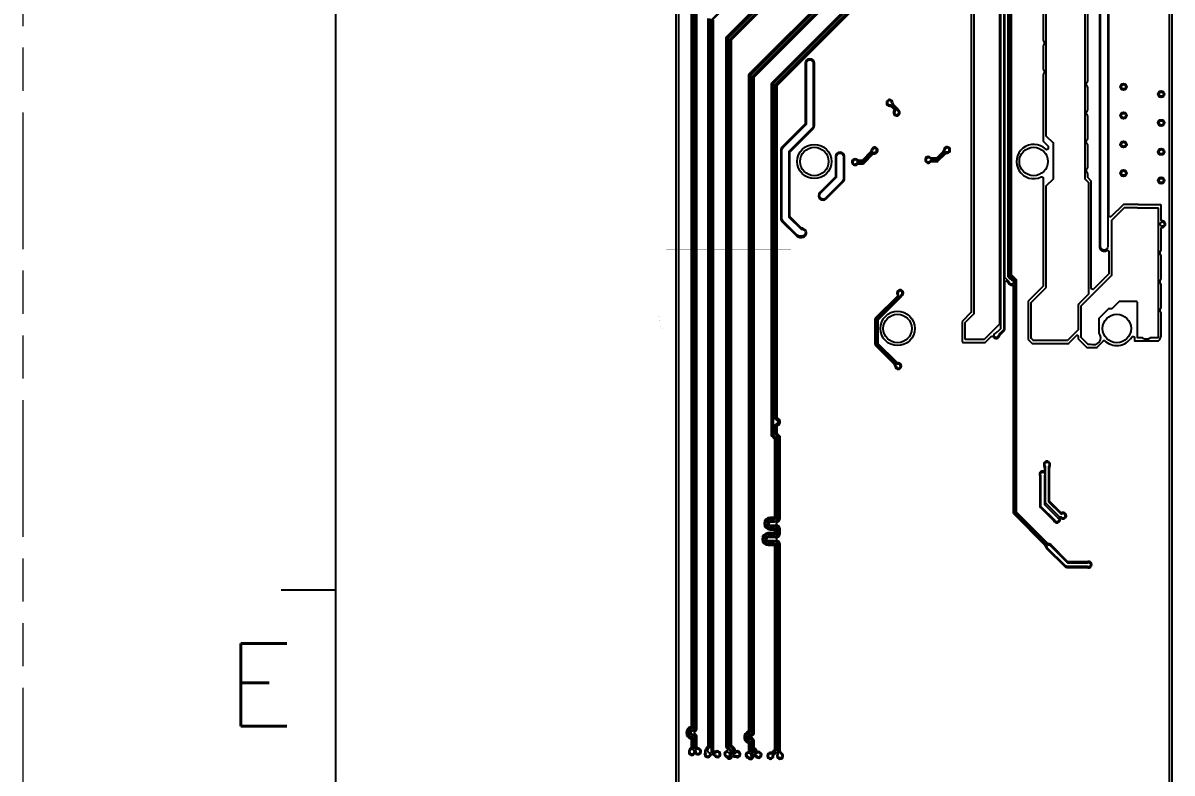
# Model space of a CAD drawing. Extents: x -945 to -170, y -475 to 73.
# Drawn here: x -944.5 to -864.7, y -392.9 to -340.8 of the extents above; entities that cross this region are included whole.
import ezdxf

# ---------------------------------------------------------------- set-up
doc = ezdxf.new("R2010")
doc.units = 0
doc.linetypes.add('PHANTOM', pattern=[29.5, 9.5, -1.5, 3, -1.5, 3, -1.5, 9.5])
doc.layers.get('0').update_dxf_attribs({"color": 9})
doc.layers.add('0PAPERF', color=2, linetype='PHANTOM', lineweight=0, plot=False)
for name, color, linetype in [('bak_bak_ttr1-bcq2932', 14, 'Continuous'), ('bak_outline', 7, 'Continuous'), ('biaozhu1', 4, 'Continuous'), ('quyukuang', 5, 'Continuous')]:
    doc.layers.add(name, color=color, linetype=linetype)
doc.styles.add('SIMPLEX', font='simplex.shx')

msp = doc.modelspace()

# ---------------------------------------------------------------- linework, layer by layer
for p, q in [((-922.796, 44.655), (-922.796, -459.526)), ((-922.796, -380.217), (-926.572, -380.217))]:
    msp.add_line(p, q)
at = {"layer": '0PAPERF'}
msp.add_line((-944.514, 72.992), (-944.514, -474.633), dxfattribs=at)
at = {"layer": 'bak_bak_ttr1-bcq2932', "linetype": 'Continuous'}
for points in [[(-898.93, -409.404), (-898.93, -339.145, -0.198918), (-898.695, -338.58), (-887.94, -327.824, 0.198866), (-887.589, -326.976), (-887.589, -312.463, -0.414221), (-887.289, -312.163), (-876.493, -312.163, -0.414221), (-876.193, -312.463), (-876.193, -326.976, 0.198942), (-875.842, -327.824), (-865.09, -338.576, -0.19887), (-864.855, -339.142), (-864.855, -409.442, -0.198841), (-865.09, -410.008), (-876.844, -421.762, 0.198849), (-877.049, -422.257), (-877.049, -430.338, -0.414221), (-877.349, -430.638), (-885.32, -430.638, -0.141893), (-885.34, -430.632, 0.15105), (-885.466, -430.632, -0.121952), (-885.49, -430.638), (-885.875, -430.638)], [(-885.178, -312.996, 2.87171), (-885.313, -313.242, -0.287537), (-885.252, -313.332), (-885.252, -314.077, -0.198889), (-885.267, -314.112), (-886.794, -315.639, 0.198874), (-886.808, -315.674), (-886.808, -319.688, -0.16742), (-886.9, -319.781, 0.527296), (-886.952, -320.15, -0.179092), (-886.882, -320.289), (-886.882, -327.473, -0.194509), (-886.896, -327.507), (-898.046, -338.657, 0.198909), (-898.078, -338.735), (-898.078, -389.682, -0.333654), (-898.1, -389.711, 0.777369), (-898.1, -390.541)], [(-885.251, -313.026, 0.022437), (-885.24, -313.049), (-885.122, -313.173, -0.195452), (-885.114, -313.193), (-885.114, -314.122, -0.198968), (-885.137, -314.178), (-886.663, -315.704, 0.198811), (-886.67, -315.72), (-886.67, -319.882, -0.162245), (-886.676, -319.899, -0.38487), (-886.703, -320.098, 0.108899), (-886.743, -320.223), (-886.743, -327.518, -0.198967), (-886.766, -327.574), (-897.939, -338.747), (-897.939, -389.781, -0.414252), (-897.995, -389.837, 1.04733), (-897.968, -390.415, -0.414276), (-897.939, -390.444), (-897.939, -391.188, -0.199584), (-897.947, -391.208), (-897.965, -391.226, 0.163019), (-897.935, -391.339)], [(-897.995, -389.96, 0.414051), (-897.816, -389.781), (-897.816, -338.809, -0.199584), (-897.807, -338.789), (-886.626, -327.608, 0.198893), (-886.62, -327.593), (-886.62, -320.159, -0.19875), (-886.597, -320.103), (-886.563, -320.069, 0.155548), (-886.481, -319.898, -0.115768), (-886.479, -319.829), (-886.541, -319.746, -0.16294), (-886.546, -319.729), (-886.546, -315.794, -0.198868), (-886.523, -315.739), (-884.997, -314.212, 0.198959), (-884.99, -314.197), (-884.99, -313.136, -0.17918), (-884.983, -313.118, 0.120168), (-884.999, -313.044)], [(-896.652, -391.48), (-896.652, -340.561, -0.199584), (-896.644, -340.541), (-884.895, -328.792, 0.198968), (-884.889, -328.777), (-884.889, -321.118, -0.199584), (-884.881, -321.098), (-884.805, -321.022, 0.15851), (-884.776, -320.859, -0.401284), (-884.719, -320.659, 0.141611), (-884.621, -320.448), (-884.621, -315.409, -0.199047), (-884.598, -315.354), (-883.817, -314.573, 0.199257), (-883.811, -314.557), (-883.811, -313.078, 0.058276), (-883.832, -313.015)], [(-895.402, -391.008), (-895.402, -341.93, -0.199584), (-895.394, -341.909), (-883.77, -330.286, 0.198893), (-883.764, -330.271), (-883.764, -320.784, -0.198774), (-883.741, -320.729), (-883.494, -320.482), (-883.494, -320.03, 0.19918), (-883.5, -320.015), (-883.66, -319.855, -0.19913), (-883.683, -319.8), (-883.683, -315.504, -0.198961), (-883.66, -315.449), (-882.853, -314.641, 0.198959), (-882.847, -314.625), (-882.847, -313.266, -0.191664), (-882.839, -313.246), (-882.777, -313.18, 0.15798), (-882.768, -313.017)], [(-894.319, -390.378, -0.207555), (-894.166, -390.166), (-894.048, -390.095, 0.263975), (-894.008, -390.025), (-894.008, -344.43, -0.199584), (-893.999, -344.409), (-882.145, -332.555, 0.19904), (-882.139, -332.54), (-882.139, -320.731, 0.154097), (-882.198, -320.545, -0.485108), (-882.209, -320.309, 0.112841), (-882.162, -320.159), (-882.162, -316.478, -0.198719), (-882.139, -316.423), (-881.995, -316.279, 0.198812), (-881.989, -316.263), (-881.989, -313.185, 0.157804), (-882.069, -313.028)], [(-884.866, -313.08), (-884.919, -313.133, 0.057654), (-884.933, -313.166), (-884.933, -314.197, -0.198837), (-884.956, -314.252), (-886.483, -315.779, 0.198966), (-886.489, -315.794), (-886.489, -319.634, 0.152074), (-886.35, -319.718, -1.130018), (-886.355, -320.016, 0.156735), (-886.522, -320.109), (-886.557, -320.144, 0.198968), (-886.563, -320.159), (-886.563, -327.593, -0.198843), (-886.586, -327.648), (-897.759, -338.821), (-897.759, -389.781, -0.414086), (-897.995, -390.017, 0.999942), (-897.995, -390.235), (-897.959, -390.235, -0.414006), (-897.759, -390.436), (-897.759, -391.189, 0.152182), (-897.619, -391.272)], [(-897.996, -389.78), (-897.996, -338.735, -0.199584), (-897.988, -338.715), (-886.807, -327.533, 0.199033), (-886.8, -327.518), (-886.8, -320.285, 0.155805), (-886.874, -320.114, -0.679727), (-886.835, -319.838, 0.15567), (-886.727, -319.704), (-886.727, -315.72, -0.198774), (-886.704, -315.664), (-885.177, -314.137, 0.199071), (-885.171, -314.122), (-885.171, -313.205, 0.154802), (-885.337, -313.169)], [(-883.668, -313.048, 0.157542), (-883.754, -313.199), (-883.754, -314.557, -0.199081), (-883.777, -314.613), (-884.558, -315.394, 0.199141), (-884.564, -315.409), (-884.564, -320.58, 0.066719), (-884.533, -320.687, -0.626574), (-884.632, -320.938, 0.016719), (-884.648, -320.946), (-884.832, -321.13), (-884.832, -328.777, -0.19875), (-884.855, -328.832), (-896.595, -340.573), (-896.595, -391.464), (-896.538, -391.495, 0.151073), (-896.342, -391.494)], [(-882.144, -313.071, -0.179547), (-882.071, -313.192), (-882.071, -316.218, -0.198804), (-882.085, -316.253), (-882.229, -316.397, 0.198757), (-882.244, -316.432), (-882.244, -320.155, -0.135276), (-882.294, -320.291, 0.348643), (-882.281, -320.571, -0.181196), (-882.22, -320.731), (-882.22, -332.494, -0.194498), (-882.234, -332.529), (-894.057, -344.352, 0.198962), (-894.09, -344.43), (-894.09, -390.025), (-894.09, -390.025), (-894.209, -390.096, 0.209449), (-894.399, -390.364, 0.397569), (-894.11, -390.834)], [(-881.146, -313.823, -0.172156), (-881.083, -313.836), (-881.083, -319.968, -0.147531), (-881.21, -320.17, 0.451864), (-881.208, -320.509, -0.160824), (-881.108, -320.677), (-881.108, -333.554, -0.194498), (-881.122, -333.589), (-892.476, -344.943, 0.1989), (-892.508, -345.021), (-892.508, -369.464, 0.198876), (-892.494, -369.499), (-892.298, -369.695, -0.198868), (-892.283, -369.73), (-892.283, -375.138, -0.41429), (-892.31, -375.164), (-892.577, -375.164, 1), (-892.577, -376.02), (-892.31, -376.02, -0.41429), (-892.283, -376.047), (-892.283, -376.208, -0.41429), (-892.31, -376.235), (-892.721, -376.235, 1), (-892.721, -377.091)], [(-892.721, -376.317), (-892.31, -376.317, 0.414232), (-892.202, -376.208), (-892.202, -376.047, 0.414232), (-892.31, -375.938), (-892.577, -375.938, -1), (-892.577, -375.246), (-892.31, -375.246, 0.414232), (-892.202, -375.138), (-892.202, -369.684, 0.199068), (-892.208, -369.669), (-892.403, -369.474, -0.198856), (-892.426, -369.418), (-892.426, -345.021, -0.199584), (-892.418, -345.001), (-881.032, -333.615, 0.198953), (-881.026, -333.6), (-881.026, -320.669, 0.143943), (-881.128, -320.472, -0.608881), (-881.128, -320.205, 0.133567), (-881.001, -319.979), (-881.001, -313.798, 0.20116), (-881.127, -313.74)], [(-876.539, -318.004, 0.01127), (-876.537, -318.021), (-876.511, -318.047, -0.200082), (-876.481, -318.118), (-876.481, -327.928), (-876.37, -328.038, 0.160301), (-876.258, -328.081, -0.458221), (-875.972, -328.329), (-875.972, -330.996), (-869.196, -337.772, -0.19971), (-869.123, -337.949), (-869.123, -356.336, -1), (-869.623, -356.336), (-869.623, -338.052), (-876.398, -331.276, -0.19971), (-876.472, -331.099), (-876.472, -328.329, -0.054752), (-876.466, -328.274, 0.110296), (-876.488, -328.203), (-876.651, -328.04, -0.200082), (-876.681, -327.969), (-876.681, -318.238, 0.094184), (-876.779, -318.131)], [(-884.04, -330.185), (-895.632, -341.777, 0.198965), (-895.664, -341.855), (-895.664, -391.041, 0.092009), (-895.657, -391.081), (-895.609, -391.206, 0.105083), (-895.584, -391.244, -0.419063), (-895.565, -391.389, 0.786871), (-895.633, -391.823)], [(-883.91, -330.251), (-895.525, -341.867), (-895.525, -391.036), (-895.481, -391.151), (-895.296, -391.336, -0.199584), (-895.287, -391.356), (-895.287, -391.756, -0.199584), (-895.296, -391.776), (-895.363, -391.844, -0.20187), (-895.384, -391.852), (-895.478, -391.852, -0.199584), (-895.498, -391.844), (-895.566, -391.775, -0.137141), (-895.574, -391.762, -2.580078), (-895.402, -391.655)], [(-895.633, -391.823, 0.030107), (-895.624, -391.833), (-895.556, -391.902, 0.198965), (-895.478, -391.934), (-895.383, -391.934, 0.198955), (-895.305, -391.902), (-895.238, -391.834, 0.136595), (-895.209, -391.783), (-895.207, -391.778), (-895.163, -391.733), (-895.126, -391.769, 0.198909), (-895.048, -391.802), (-894.999, -391.802, 1.697052), (-894.964, -391.408, -0.278123), (-895.025, -391.322), (-895.025, -391.282, 0.198943), (-895.058, -391.204), (-895.257, -391.005), (-895.263, -390.987), (-895.263, -341.975), (-883.64, -330.352, 0.198884)], [(-895.362, -391.762), (-895.344, -391.744), (-895.344, -391.368), (-895.526, -391.187, -0.106721), (-895.532, -391.177), (-895.58, -391.052, -0.093569), (-895.582, -391.041), (-895.582, -341.855, -0.199584), (-895.574, -341.835), (-883.95, -330.211, 0.198966)], [(-883.73, -330.326), (-895.345, -341.941), (-895.345, -391.003), (-895.327, -391.05), (-895.115, -391.262, -0.199584), (-895.107, -391.282), (-895.107, -391.562)], [(-882.105, -332.595), (-893.951, -344.441), (-893.951, -390.025, -0.263957), (-894.019, -390.144), (-894.137, -390.215, 0.262817), (-894.269, -390.446, 0.376631), (-894.04, -390.706), (-894.005, -390.711, -0.375404), (-893.951, -390.773), (-893.951, -391.253), (-893.819, -391.384, -0.199584), (-893.811, -391.405), (-893.811, -391.798, -0.199584), (-893.819, -391.819), (-893.868, -391.867, -0.199584), (-893.888, -391.875), (-894.005, -391.875, -0.198801), (-894.025, -391.867), (-894.067, -391.825, -0.118086), (-894.074, -391.813, -2.720249), (-893.921, -391.694)], [(-894.142, -390.414, -0.20284), (-894.074, -390.321), (-893.838, -390.18, 0.261877), (-893.827, -390.162), (-893.827, -344.504, -0.199584), (-893.819, -344.484), (-881.965, -332.63, 0.199014)], [(-881.924, -332.67), (-893.77, -344.516), (-893.77, -390.162, -0.262992), (-893.808, -390.229), (-894.045, -390.37, 0.209965), (-894.087, -390.429, 0.436995), (-894.017, -390.528), (-893.982, -390.532, -0.37609), (-893.77, -390.773), (-893.77, -391.179), (-893.615, -391.334, -0.199584), (-893.606, -391.355), (-893.606, -391.459, 0.144249), (-893.437, -391.519)], [(-893.407, -391.438, -0.104852), (-893.504, -391.422, -0.178961), (-893.524, -391.355, 0.198894), (-893.557, -391.277), (-893.689, -391.145), (-893.689, -390.773, 0.322834), (-893.911, -390.465), (-893.92, -390.449, -0.409202), (-893.904, -390.381), (-893.767, -390.299, 0.264281), (-893.689, -390.162), (-893.689, -344.55), (-881.834, -332.696, 0.198874)], [(-880.992, -333.655), (-892.369, -345.033), (-892.369, -369.418, 0.198995), (-892.363, -369.433), (-892.168, -369.629, -0.198938), (-892.145, -369.684), (-892.145, -375.138, -0.414226), (-892.31, -375.303), (-892.577, -375.303, 1), (-892.577, -375.881), (-892.31, -375.881, -0.414226), (-892.145, -376.047), (-892.145, -376.208, -0.414226), (-892.31, -376.374), (-892.721, -376.374, 1), (-892.721, -376.952), (-892.31, -376.952, -0.414226), (-892.145, -377.118), (-892.145, -391.315, -0.199019), (-892.168, -391.371), (-892.344, -391.547, 0.160876), (-892.422, -391.703)], [(-880.812, -333.73), (-892.189, -345.107), (-892.189, -368.248, 0.413736), (-892.081, -368.357, -0.124901), (-892.067, -368.36, -0.599996), (-892.067, -368.685, -0.124922), (-892.081, -368.688, 0.413738), (-892.189, -368.797), (-892.189, -369.343, 0.198981), (-892.183, -369.359), (-891.987, -369.554, -0.198742), (-891.964, -369.61), (-891.964, -375.138, -0.414219), (-892.31, -375.484), (-892.577, -375.484, 1), (-892.577, -375.701), (-892.31, -375.701, -0.414219), (-891.964, -376.047), (-891.964, -376.208, -0.414219), (-892.31, -376.554), (-892.721, -376.554, 1), (-892.721, -376.772), (-892.31, -376.772, -0.414219), (-891.964, -377.118), (-891.964, -391.405, 0.141605), (-891.84, -391.593)], [(-892.721, -376.497), (-892.31, -376.497, 0.41422), (-892.021, -376.208), (-892.021, -376.047, 0.41422), (-892.31, -375.758), (-892.577, -375.758, -1), (-892.577, -375.427), (-892.31, -375.427, 0.41422), (-892.021, -375.138), (-892.021, -369.61, 0.198914), (-892.028, -369.594), (-892.223, -369.399, -0.1988), (-892.246, -369.343), (-892.246, -368.797, -0.400468), (-892.088, -368.631, 0.566077), (-892.088, -368.414, -0.400464), (-892.246, -368.248), (-892.246, -345.095, -0.199584), (-892.238, -345.075), (-880.852, -333.69, 0.19904)], [(-891.764, -391.548, -0.155351), (-891.883, -391.391), (-891.883, -377.118, 0.263972), (-892.091, -376.751, -0.567609), (-892.091, -376.575, 0.263976), (-891.883, -376.208), (-891.883, -376.047, 0.263975), (-892.091, -375.68, -0.567609), (-892.091, -375.505, 0.263976), (-891.883, -375.138), (-891.883, -369.564, 0.198805), (-891.897, -369.529), (-892.093, -369.333, -0.198811), (-892.107, -369.298), (-892.107, -368.797, -0.27804), (-892.093, -368.773), (-892.066, -368.769, 0.098362), (-892.026, -368.756, 0.591894), (-892.026, -368.29, 0.098219), (-892.066, -368.276), (-892.093, -368.272, -0.301369), (-892.107, -368.246), (-892.107, -345.141), (-880.729, -333.761, 0.039956)], [(-876.355, -335.342), (-876.355, -362.075, -0.200082), (-876.385, -362.146), (-876.574, -362.335, 0.074796), (-876.745, -362.567, -1.361319), (-876.948, -362.366, 0.074752), (-876.716, -362.195), (-876.555, -362.034), (-876.555, -335.383)], [(-876.073, -335.178), (-876.073, -349.767, -0.077614), (-876.077, -349.798), (-876.077, -358.389), (-875.919, -358.547, 0.094041), (-875.755, -358.659, -1.492089), (-875.951, -358.855, 0.09406), (-876.063, -358.691), (-876.25, -358.503, -0.20008), (-876.281, -358.431), (-876.281, -349.772, -0.077614), (-876.276, -349.741), (-876.276, -335.22)], [(-875.887, -335.11), (-875.887, -358.332), (-875.547, -358.671, -0.200247), (-875.536, -358.698), (-875.536, -374.82), (-873.379, -376.977, 0.160141), (-873.192, -377.072, -0.158112), (-873.123, -377.107), (-871.917, -378.313), (-870.542, -378.313, -1.809611), (-870.542, -378.567), (-871.97, -378.567, -0.199239), (-872.06, -378.529), (-873.302, -377.287, -0.15961), (-873.338, -377.216, 0.158957), (-873.432, -377.031), (-875.6, -374.863, -0.201251), (-875.611, -374.836), (-875.611, -358.714), (-875.951, -358.374, -0.200247), (-875.962, -358.348), (-875.962, -335.11, 0.199093)], [(-878.616, -335.645), (-878.616, -360.89, -0.199074), (-878.631, -360.926), (-879.214, -361.509, 0.199097), (-879.229, -361.544), (-879.229, -362.133), (-879.231, -362.135), (-879.231, -362.946, 0.414095), (-879.181, -362.996), (-877.649, -362.996, 0.198876), (-877.614, -362.981), (-877.213, -362.581, -0.321554), (-877.096, -362.561, 0.675456), (-876.679, -362.604, -0.0751), (-876.52, -362.389), (-876.331, -362.2, 0.198939), (-876.279, -362.075), (-876.279, -358.82, -0.610627), (-876.112, -358.749, -0.091156), (-876.02, -358.886, 0.391764), (-875.74, -359.012, -0.256663), (-875.687, -359.094), (-875.687, -374.836, 0.198946), (-875.654, -374.916), (-873.485, -377.085, -0.15999), (-873.413, -377.23, 0.156816), (-873.356, -377.34), (-872.113, -378.583, 0.19893), (-871.97, -378.643), (-870.562, -378.643, 1.602651), (-870.562, -378.237), (-871.886, -378.237), (-873.069, -377.053, 0.159588), (-873.182, -376.996, -0.157858), (-873.324, -376.925), (-875.46, -374.789), (-875.46, -374.329), (-875.46, -374.329), (-875.46, -358.698, 0.198955), (-875.493, -358.618), (-875.811, -358.301), (-875.811, -335.644, -0.668039)], [(-876.653, -335.413), (-876.653, -361.711, -0.198804), (-876.668, -361.747), (-877.698, -362.777, -0.198814), (-877.734, -362.792), (-878.976, -362.792, -0.414254), (-879.026, -362.742), (-879.026, -362.22), (-879.025, -362.218), (-879.025, -361.629, -0.198877), (-879.01, -361.594), (-878.427, -361.01, 0.198831), (-878.412, -360.975), (-878.412, -335.561, 0.199011)], [(-873.603, -337.626), (-873.603, -341.989, 0.166713), (-873.566, -342.096, -0.347989), (-873.566, -342.283, 0.166734), (-873.603, -342.39), (-873.603, -343.989, 0.166713), (-873.566, -344.096, -0.346655), (-873.565, -344.282, 0.167785), (-873.603, -344.39), (-873.603, -349.011), (-873.262, -349.352), (-873.262, -349.501, -0.665489), (-873.436, -349.573, 1.935804), (-873.749, -351.494, -0.55466), (-873.603, -351.586), (-873.603, -359.059, -0.198804), (-873.617, -359.095), (-874.634, -360.112, 0.198741), (-874.649, -360.147), (-874.649, -362.781, 0.198804), (-874.634, -362.816), (-874.4, -363.051, 0.198814), (-874.364, -363.065), (-871.851, -363.065, 0.198804), (-871.816, -363.051), (-871.269, -362.504, -0.668291), (-871.184, -362.539), (-871.184, -362.715, 0.198804), (-871.169, -362.751), (-870.589, -363.331, 0.198854), (-870.554, -363.345), (-869.888, -363.345, 0.198804), (-869.852, -363.331), (-869.441, -362.919, 0.199021), (-869.426, -362.884, -0.414277), (-869.396, -362.853), (-869.354, -362.853, 0.499638), (-867.459, -362.626, -0.766857), (-867.269, -362.677), (-867.269, -362.84, 0.414081), (-867.219, -362.89), (-865.656, -362.89, 0.360765), (-865.484, -362.747, -0.129166), (-865.451, -362.678, 0.173558), (-865.411, -362.567), (-865.411, -360.984, 0.172584), (-865.45, -360.873, -0.369212), (-865.451, -360.678, 0.173688), (-865.411, -360.567), (-865.411, -358.984, 0.173678), (-865.451, -358.873, -0.368009), (-865.451, -358.678, 0.173527), (-865.411, -358.567), (-865.411, -356.984, 0.173674), (-865.451, -356.873, -0.367841), (-865.451, -356.678, 0.173657), (-865.411, -356.567), (-865.411, -355.079, -0.229699), (-865.372, -354.999, 1.171615), (-865.372, -354.552, -0.230276), (-865.411, -354.472), (-865.411, -353.479, 0.414254), (-865.461, -353.429), (-866.97, -353.429, -0.199875), (-866.98, -353.425, 0.19933), (-866.99, -353.421), (-868.024, -353.421, 0.198766), (-868.059, -353.435), (-868.873, -354.249, -0.650299), (-869.047, -354.181), (-869.047, -337.948, 0.198922)], [(-870.716, -337.98), (-870.716, -351.63), (-870.47, -351.877), (-870.47, -359.639, -0.199074), (-870.484, -359.675), (-871.156, -360.346, -0.048721), (-871.184, -360.489), (-871.184, -362.109, -0.199074), (-871.198, -362.145), (-871.901, -362.847, -0.198826), (-871.936, -362.861), (-874.28, -362.861, -0.198804), (-874.315, -362.847), (-874.43, -362.731, -0.198964), (-874.445, -362.696), (-874.445, -360.232, -0.198877), (-874.43, -360.197), (-873.413, -359.179, 0.198842), (-873.398, -359.144), (-873.398, -352.114), (-872.901, -351.617), (-872.901, -349.126), (-872.925, -349.126), (-873.398, -348.653), (-873.398, -337.542, 0.198804)], [(-869.698, -338.083), (-869.698, -356.336, 0.593054), (-869.197, -356.61, -0.593019), (-869.04, -356.696), (-869.04, -358.23), (-870.091, -359.282, -0.667981), (-870.265, -359.209), (-870.265, -351.792), (-870.512, -351.545), (-870.512, -351.293, 0.206939), (-870.567, -351.165, -0.445792), (-870.568, -350.942, 0.208321), (-870.512, -350.814), (-870.512, -349.293, 0.208334), (-870.568, -349.165, -0.445798), (-870.567, -348.942, 0.206936), (-870.512, -348.814), (-870.512, -347.293, 0.208334), (-870.568, -347.165, -0.443962), (-870.568, -346.942, 0.208321), (-870.512, -346.814), (-870.512, -345.293, 0.208334), (-870.568, -345.165, -0.443962), (-870.568, -344.942, 0.208321), (-870.512, -344.814), (-870.512, -337.896)], [(-898.1, -390.541, -0.333383), (-898.078, -390.57), (-898.078, -391.143), (-898.16, -391.225, 0.198963), (-898.192, -391.303), (-898.192, -391.314, 1.134505), (-897.819, -391.562, -0.093192), (-897.781, -391.559, 1.515657), (-897.579, -391.196, -0.125665), (-897.667, -391.162, -0.106549), (-897.677, -391.12), (-897.677, -390.436, 0.254759), (-897.806, -390.198, -0.481989), (-897.808, -390.038, 0.240035), (-897.677, -389.781), (-897.677, -338.855)], [(-896.915, -340.486), (-896.915, -391.052), (-897.016, -391.153, 0.199192), (-897.048, -391.231), (-897.048, -391.275), (-897.104, -391.331, 0.198909), (-897.136, -391.409), (-897.134, -391.526, 1.171355), (-896.701, -391.634)], [(-897.047, -391.525, -0.189482), (-897.055, -391.506), (-897.055, -391.409, -0.199584), (-897.046, -391.389), (-896.967, -391.309), (-896.967, -391.231, -0.199732), (-896.958, -391.211), (-896.833, -391.086), (-896.833, -340.486, -0.199584)], [(-896.776, -340.498), (-896.776, -391.097, -0.199732), (-896.784, -391.118), (-896.91, -391.243), (-896.91, -391.321, -0.199584), (-896.918, -391.341), (-896.952, -391.375, 0.154226), (-896.885, -391.471, -0.867595), (-896.926, -391.765)], [(-896.344, -391.408, -0.167494), (-896.507, -391.419), (-896.514, -391.415), (-896.514, -340.607)], [(-884.286, -346.568, -0.193111), (-884.162, -346.621), (-883.949, -346.834, -0.14075), (-883.968, -346.883)], [(-883.907, -346.929, 0.200914), (-883.875, -346.801), (-884.109, -346.566, 0.190417), (-884.284, -346.492)], [(-883.677, -346.826, 0.182674), (-883.71, -346.753), (-884.002, -346.46, -0.19636), (-884.056, -346.333, 0.403662), (-884.281, -346.116)], [(-884.131, -346.339, 0.193041), (-884.055, -346.515), (-883.764, -346.806, -0.20034), (-883.752, -346.833), (-883.752, -346.865, 0.059699), (-883.72, -346.889)], [(-885.559, -349.662, -0.198111), (-885.6, -349.761), (-886.188, -350.348), (-886.412, -350.348, -0.200631), (-886.526, -350.301, 0.197254), (-886.684, -350.236)], [(-886.578, -350.355, 0.198584), (-886.412, -350.424), (-886.156, -350.424), (-885.547, -349.815, 0.201114), (-885.483, -349.66)], [(-880.518, -349.611, -0.187357), (-880.578, -349.746), (-881.026, -350.194), (-881.322, -350.194, -0.190279), (-881.439, -350.146, 0.196284), (-881.597, -350.082)], [(-880.287, -349.771, 0.186188), (-880.471, -349.853), (-880.952, -350.334, -0.201135), (-880.979, -350.345), (-881.32, -350.345, 0.194234), (-881.492, -350.414, -0.197064), (-881.597, -350.458)], [(-881.493, -350.2, 0.194897), (-881.32, -350.27), (-880.994, -350.27), (-880.524, -349.8, 0.184788), (-880.442, -349.617)], [(-885.341, -349.804, 0.198812), (-885.494, -349.868), (-886.114, -350.488, -0.200296), (-886.141, -350.499), (-886.412, -350.499, 0.195849), (-886.577, -350.566, -0.202614), (-886.684, -350.612)], [(-886.525, -350.622, -0.198501), (-886.412, -350.575), (-886.141, -350.575, 0.198903), (-886.061, -350.542), (-885.44, -349.921, -0.212101), (-885.333, -349.881)], [(-881.44, -350.469, -0.195168), (-881.32, -350.421), (-880.979, -350.421, 0.198925), (-880.898, -350.387), (-880.416, -349.905, -0.18397), (-880.283, -349.847)], [(-870.98, -362.631), (-870.98, -360.48, -0.198804), (-870.965, -360.444), (-868.835, -358.315), (-868.835, -354.521, -0.198877), (-868.821, -354.485), (-867.975, -353.639, -0.198818), (-867.939, -353.625), (-867.074, -353.625, -0.199514), (-867.065, -353.629, 0.199406), (-867.055, -353.633), (-865.665, -353.633, -0.414095), (-865.615, -353.683), (-865.615, -362.635, -0.414106), (-865.665, -362.685), (-866.171, -362.685)], [(-883.66, -364.413, -0.177389), (-883.831, -364.328), (-885.075, -363.085), (-885.075, -361.421), (-883.471, -359.817, 0.141151), (-883.441, -359.763, 2.269096), (-883.757, -359.658)], [(-883.757, -359.658, -0.159505), (-883.746, -359.772), (-885.268, -361.295, 0.198965), (-885.301, -361.374), (-885.301, -363.131)], [(-885.226, -363.131), (-885.226, -361.375, -0.201164), (-885.215, -361.348), (-883.678, -359.812, 0.183441), (-883.688, -359.627)], [(-883.485, -359.7, 0.032845), (-883.514, -359.717), (-883.514, -359.737, -0.201253), (-883.525, -359.764), (-885.151, -361.39), (-885.151, -363.116), (-883.88, -364.387, 0.172251), (-883.666, -364.488)], [(-866.699, -362.685), (-867.015, -362.685, -0.414254), (-867.065, -362.635), (-867.065, -360.208, 0.414254), (-867.115, -360.158), (-868.313, -360.158, 0.198867), (-868.348, -360.172), (-868.835, -360.659, -0.198959), (-868.87, -360.673), (-869.082, -360.673, 0.11329), (-869.104, -360.678), (-869.749, -361.324), (-869.749, -362.343, -0.773642), (-870.324, -363.141), (-870.469, -363.141, -0.198804), (-870.505, -363.126), (-870.965, -362.666, -0.198814), (-870.98, -362.631)], [(-885.301, -363.131, 0.198977), (-885.268, -363.211), (-883.986, -364.494, -0.169215), (-883.907, -364.659)], [(-883.832, -364.652, 0.171627), (-883.933, -364.439), (-885.215, -363.158, -0.201135), (-885.226, -363.131)], [(-872.3, -374.825, -0.059868), (-872.363, -374.839), (-873.152, -374.05, -0.198723), (-873.167, -374.014), (-873.167, -371.75, -0.08716), (-873.13, -371.542, 1.406644), (-873.557, -371.546, -0.085504), (-873.522, -371.75), (-873.522, -371.869, -0.258002), (-873.576, -371.952, 0.082693), (-873.649, -371.94, 0.555687), (-873.852, -372.265)], [(-872.304, -375.166, 0.040951), (-872.355, -375.14), (-872.414, -375.14, -0.200188), (-872.486, -375.11), (-873.416, -374.18, -0.199863), (-873.446, -374.108), (-873.446, -371.75, 0.086253), (-873.486, -371.519, -1.415438), (-873.203, -371.521)], [(-873.203, -371.521, 0.085245), (-873.243, -371.75), (-873.243, -374.066), (-872.393, -374.916, -0.010385), (-872.389, -374.916, 0.085917), (-872.273, -374.896)], [(-873.852, -372.265), (-873.852, -374.323, 0.198927), (-873.793, -374.466), (-872.872, -375.387, 0.953167), (-872.439, -375.261, -0.211655), (-872.369, -375.217, -0.028003), (-872.342, -375.232)], [(-892.54, -391.585, 0.160921), (-892.385, -391.507), (-892.208, -391.331, 0.199158), (-892.202, -391.315), (-892.202, -377.118, 0.414232), (-892.31, -377.009), (-892.721, -377.009, -1), (-892.721, -376.317)], [(-891.84, -391.593, -2.86141), (-892.019, -391.647, -0.107161), (-892.021, -391.635), (-892.021, -377.118, 0.41422), (-892.31, -376.829), (-892.721, -376.829, -1), (-892.721, -376.497)], [(-892.721, -377.091), (-892.31, -377.091, -0.414309), (-892.283, -377.118), (-892.283, -391.27, -0.198951), (-892.298, -391.305), (-892.442, -391.449, -0.193479), (-892.577, -391.507)], [(-897.935, -391.339, -3.090407), (-898.111, -391.341), (-898.111, -391.303, -0.199584), (-898.102, -391.283), (-897.996, -391.176), (-897.996, -390.472, -0.995462), (-897.996, -389.78)], [(-897.746, -391.377, 0.070771), (-897.761, -391.302), (-897.807, -391.256, -0.199584), (-897.816, -391.236), (-897.816, -390.436, 0.414006), (-897.959, -390.292), (-897.995, -390.292, -0.999947), (-897.995, -389.96)], [(-893.874, -391.793), (-893.868, -391.787), (-893.868, -391.416), (-893.999, -391.285, -0.199584), (-894.008, -391.265), (-894.008, -390.773, 0.375316), (-894.012, -390.767), (-894.048, -390.763, -0.439455), (-894.319, -390.378)], [(-893.545, -391.655, 0.02779), (-893.557, -391.622), (-893.655, -391.524, -0.199584), (-893.663, -391.504), (-893.663, -391.366), (-893.819, -391.211, -0.199584), (-893.827, -391.19), (-893.827, -390.773, 0.37604), (-893.989, -390.589), (-894.024, -390.584, -0.445484), (-894.142, -390.414)], [(-894.994, -391.527, -2.728209), (-894.979, -391.72), (-895.048, -391.72, -0.199584), (-895.068, -391.712), (-895.156, -391.624, -0.199584), (-895.164, -391.604), (-895.164, -391.294), (-895.371, -391.086, -0.107253), (-895.378, -391.076), (-895.4, -391.018, -0.094336), (-895.402, -391.008)], [(-894.11, -390.834), (-894.09, -390.84), (-894.09, -391.265, 0.198982), (-894.057, -391.343), (-893.99, -391.411), (-894.021, -391.442, 0.97706), (-894.126, -391.882), (-894.082, -391.925, 0.19813), (-894.005, -391.957), (-893.888, -391.957, 0.198943), (-893.81, -391.925), (-893.762, -391.876, 0.198987), (-893.729, -391.798), (-893.729, -391.685, -0.620756), (-893.646, -391.649), (-893.627, -391.667, -0.039446), (-893.618, -391.703)], [(-896.701, -391.634, -0.283126), (-896.595, -391.622), (-896.487, -391.682, -0.066111), (-896.445, -391.733)], [(-896.395, -391.662, 0.048894), (-896.439, -391.615), (-896.637, -391.506, -0.076738), (-896.644, -391.501, -0.205504), (-896.652, -391.48)], [(-892.343, -391.738, -0.192004), (-892.286, -391.605), (-892.186, -391.504, -0.590011), (-892.103, -391.539), (-892.103, -391.642, -0.008768), (-892.107, -391.652)]]:
    msp.add_lwpolyline(points, format="xyb", dxfattribs=at)
for points in [[(-891.842, -354.383, 0.198787), (-891.749, -354.607), (-890.756, -355.6, 0.198917), (-890.532, -355.693), (-890.378, -355.693, 1.036949), (-890.401, -355.059), (-891.208, -354.252), (-891.208, -349.767), (-889.602, -348.162, 0.198778), (-889.509, -347.938), (-889.509, -343.608, 1), (-890.143, -343.608), (-890.143, -347.806), (-891.749, -349.412, 0.199071), (-891.842, -349.636)], [(-891.766, -354.383), (-891.766, -349.636, -0.199252), (-891.695, -349.465), (-890.068, -347.838), (-890.068, -343.608, -1), (-889.585, -343.608), (-889.585, -347.937, -0.199252), (-889.656, -348.108), (-891.283, -349.736), (-891.283, -354.283), (-890.432, -355.134), (-890.378, -355.134, -1), (-890.378, -355.617), (-890.532, -355.617, -0.199218), (-890.703, -355.546), (-891.695, -354.554, -0.199285)], [(-868.172, -345.229, -0.414224), (-868.022, -345.079, -0.414224), (-867.872, -345.229, -0.414224), (-868.022, -345.379, -0.414224)], [(-865.554, -345.742, -0.414224), (-865.404, -345.592, -0.414224), (-865.254, -345.742, -0.414224), (-865.404, -345.892, -0.414224)], [(-868.172, -347.229, -0.414224), (-868.022, -347.079, -0.414224), (-867.872, -347.229, -0.414224), (-868.022, -347.379, -0.414224)], [(-865.554, -347.742, -0.414224), (-865.404, -347.592, -0.414224), (-865.254, -347.742, -0.414224), (-865.404, -347.892, -0.414224)], [(-888.684, -353.022), (-887.506, -351.843, 0.199057), (-887.413, -351.619), (-887.413, -350.083, 1), (-888.047, -350.083), (-888.047, -351.488), (-889.133, -352.573, 0.999957)], [(-868.172, -349.229, -0.414224), (-868.022, -349.079, -0.414224), (-867.872, -349.229, -0.414224), (-868.022, -349.379, -0.414224)], [(-865.554, -349.742, -0.414224), (-865.404, -349.592, -0.414224), (-865.254, -349.742, -0.414224), (-865.404, -349.892, -0.414224)], [(-889.079, -352.627), (-887.971, -351.519), (-887.971, -350.083, -1), (-887.489, -350.083), (-887.489, -351.619, -0.199252), (-887.56, -351.79), (-888.738, -352.968, -1)], [(-868.172, -351.229, -0.414224), (-868.022, -351.079, -0.414224), (-867.872, -351.229, -0.414224), (-868.022, -351.379, -0.414224)], [(-865.554, -351.742, -0.414224), (-865.404, -351.592, -0.414224), (-865.254, -351.742, -0.414224), (-865.404, -351.892, -0.414224)], [(-865.486, -354.776, -0.414224), (-865.336, -354.626, -0.414224), (-865.186, -354.776, -0.414224), (-865.336, -354.926, -0.414224)], [(-873.522, -372.245), (-873.522, -374.27), (-872.625, -375.167, -1.809602), (-872.805, -375.347), (-873.739, -374.413, -0.199239), (-873.776, -374.323), (-873.776, -372.246, -1.809583)]]:
    msp.add_lwpolyline(points, format="xyb", close=True, dxfattribs=at)
msp.add_lwpolyline([(-895.499, -391.762), (-895.466, -391.795), (-895.419, -391.795)], dxfattribs=at)
at = {"layer": 'bak_bak_ttr1-bcq2932'}
for centre, radius in [((-868.022, -345.229), 0.226), ((-865.404, -345.742), 0.226), ((-868.022, -347.229), 0.226), ((-865.404, -347.742), 0.226), ((-889.514, -350.422), 1.193), ((-868.022, -349.229), 0.226), ((-865.404, -349.742), 0.226), ((-868.022, -351.229), 0.226), ((-865.404, -351.742), 0.226), ((-883.732, -362.028), 1.193)]:
    msp.add_circle(centre, radius, dxfattribs=at)
for centre, radius, start, end in [((-884.281, -346.342), 0.226, 90, 268.86038), ((-884.281, -346.342), 0.15, 1.10468, 269.14698), ((-883.789, -347.022), 0.226, 142.19856, 60.09029), ((-883.789, -347.022), 0.15, 141.82969, 62.25165), ((-885.333, -349.655), 0.226, 270.00716, 181.87826), ((-885.333, -349.655), 0.15, 267.06721, 182.13003), ((-880.292, -349.622), 0.226, 272.28473, 177.38068), ((-880.292, -349.622), 0.15, 272.02087, 178.15937), ((-886.684, -350.462), 0.226, 89.99865, 314.89818), ((-886.684, -350.462), 0.15, 45.0606, 269.99983), ((-881.597, -350.308), 0.226, 90.00433, 314.23842), ((-881.597, -350.308), 0.15, 45.89887, 269.99823), ((-883.551, -359.566), 0.15, 296.48596, 204.20568), ((-866.435, -362.251), 0.508, 238.70476, 301.29524), ((-883.682, -364.638), 0.226, 185.56869, 84.31362), ((-883.682, -364.638), 0.15, 185.59125, 83.71824), ((-872.225, -375.039), 0.226, 238.8279, 109.28537), ((-872.225, -375.039), 0.15, 238.17842, 108.44812), ((-897.602, -391.421), 0.15, 163.3029, 96.48856), ((-896.926, -391.615), 0.15, 143.43311, 270.0001), ((-896.252, -391.615), 0.226, 211.60642, 113.9311), ((-896.252, -391.615), 0.15, 198.56095, 126.7209), ((-895.538, -391.972), 0.213, 55.91422, 79.37638), ((-895.19, -391.637), 0.213, 185.01277, 216.03963), ((-895.112, -391.347), 0.215, 271.41013, 303.30904), ((-893.724, -391.661), 0.201, 189.48474, 221.26181), ((-893.395, -391.663), 0.226, 190.1811, 93.01442), ((-893.395, -391.664), 0.15, 176.83732, 106.11339), ((-892.569, -391.733), 0.226, 91.84164, 358.51511), ((-892.569, -391.733), 0.15, 78.68982, 11.38572), ((-891.895, -391.733), 0.226, 159.20443, 54.55677)]:
    msp.add_arc(centre, radius, start, end, dxfattribs=at)
at = {"layer": 'bak_outline', "linetype": 'Continuous'}
msp.add_lwpolyline([(-864.655, -409.442), (-864.655, -339.142, 0.198917), (-864.948, -338.435), (-875.701, -327.683, -0.198917), (-875.994, -326.976), (-875.994, -317.109), (-875.994, -312.463, 0.414218), (-876.493, -311.963), (-887.288, -311.963, 0.414068), (-887.789, -312.463), (-887.789, -326.976, -0.198918), (-888.081, -327.683), (-898.837, -338.438, 0.19885), (-899.13, -339.145), (-899.13, -409.404, 0.198916)], format="xyb", dxfattribs=at)
at = {"layer": 'bak_outline'}
for centre in [(-889.514, -350.422), (-874.274, -350.422), (-883.732, -362.028), (-868.492, -362.028)]:
    msp.add_circle(centre, 0.99, dxfattribs=at)
at = {"layer": 'biaozhu1'}
for p, q in [((-892.245, -357.116), (-892.221, -357.131)), ((-892.371, -357.824), (-892.395, -357.809)), ((-892.395, -357.809), (-892.395, -357.824)), ((-892.395, -357.824), (-892.371, -357.824)), ((-896.801, -365.59), (-896.801, -365.605)), ((-896.777, -365.605), (-896.801, -365.59)), ((-896.801, -365.605), (-896.777, -365.605)), ((-896.621, -365.683), (-896.621, -365.698)), ((-896.597, -365.698), (-896.621, -365.683)), ((-896.621, -365.698), (-896.597, -365.698)), ((-895.527, -366.385), (-895.55, -366.37)), ((-895.55, -366.37), (-895.55, -366.385)), ((-895.55, -366.385), (-895.527, -366.385)), ((-895.401, -366.113), (-895.377, -366.128)), ((-893.976, -367.681), (-893.976, -367.695)), ((-893.952, -367.695), (-893.976, -367.681)), ((-893.976, -367.695), (-893.952, -367.695)), ((-893.976, -367.751), (-893.976, -367.765)), ((-893.952, -367.765), (-893.976, -367.751)), ((-893.976, -367.765), (-893.952, -367.765)), ((-893.796, -367.828), (-893.796, -367.843)), ((-893.772, -367.843), (-893.796, -367.828)), ((-893.796, -367.843), (-893.772, -367.843)), ((-892.17, -372.428), (-892.17, -372.442)), ((-892.146, -372.442), (-892.17, -372.428)), ((-892.17, -372.442), (-892.146, -372.442)), ((-892.17, -383.65), (-892.17, -383.665)), ((-892.146, -383.665), (-892.17, -383.65)), ((-892.17, -383.665), (-892.146, -383.665))]:
    msp.add_line(p, q, dxfattribs=at)
at = {"layer": 'biaozhu1', "linetype": 'Continuous'}
for points in [[(-892.268, -357.069), (-892.268, -357.03, -0.539242), (-892.261, -357.025), (-892.191, -357.053, -1), (-892.194, -357.063), (-892.258, -357.037)], [(-892.258, -357.037), (-892.258, -357.069, -1), (-892.268, -357.069)], [(-892.428, -357.893, -0.379229), (-892.382, -357.868, -0.575841), (-892.352, -357.907, -0.205996), (-892.354, -357.909), (-892.361, -357.912)], [(-892.379, -357.879, -0.597521), (-892.398, -357.915, -0.359264), (-892.428, -357.895, -0.095784), (-892.428, -357.893)], [(-892.361, -357.912, -1.487712), (-892.36, -357.901, 0.775304), (-892.379, -357.879)], [(-897.983, -364.102, -0.647914), (-898.017, -364.095, -0.095784), (-898.018, -364.093)], [(-898.018, -364.172), (-898.018, -364.14, -0.595633), (-898.01, -364.136), (-897.991, -364.148, -1.208225), (-897.947, -364.179)], [(-898.008, -364.15), (-898.008, -364.172, -1), (-898.018, -364.172)], [(-897.991, -364.081, 0.610192), (-898.008, -364.083), (-898.008, -364.092)], [(-897.955, -364.145, 0.372906), (-897.981, -364.15), (-897.981, -364.158, -0.595633), (-897.989, -364.162), (-898.008, -364.15)], [(-897.947, -364.179), (-897.954, -364.182, -1), (-897.958, -364.173, 0.637699), (-897.955, -364.145)], [(-897.837, -364.202, -0.379402), (-897.791, -364.177, -0.577103), (-897.761, -364.215, -0.205996), (-897.764, -364.218), (-897.77, -364.221)], [(-897.788, -364.188, -0.597515), (-897.808, -364.224, -0.359038), (-897.837, -364.204, -0.095784), (-897.837, -364.202)], [(-897.837, -364.283), (-897.837, -364.252, -0.595633), (-897.83, -364.248), (-897.811, -364.26, -1.208225), (-897.767, -364.291)], [(-897.827, -364.261), (-897.827, -364.283, -1), (-897.837, -364.283)], [(-897.775, -364.256, 0.372906), (-897.801, -364.262), (-897.801, -364.269, -0.595633), (-897.808, -364.273), (-897.827, -364.261)], [(-897.77, -364.221, -1.487491), (-897.769, -364.209, 0.775711), (-897.788, -364.188)], [(-897.767, -364.291), (-897.774, -364.294, -1), (-897.778, -364.284, 0.637699), (-897.775, -364.256)], [(-896.834, -365.674, -0.384765), (-896.788, -365.647, -0.472809), (-896.755, -365.676)], [(-896.755, -365.676, -0.401992), (-896.831, -365.685), (-896.834, -365.676, -0.095784), (-896.834, -365.674)], [(-896.597, -365.755, -1.522268), (-896.585, -365.755), (-896.576, -365.763, -0.70052), (-896.579, -365.772), (-896.649, -365.772)], [(-896.649, -365.772, -1), (-896.649, -365.762), (-896.592, -365.762)], [(-896.592, -365.762, -0.069267), (-896.593, -365.761), (-896.597, -365.755)], [(-895.584, -366.472), (-895.584, -366.432, -0.650111), (-895.576, -366.428), (-895.543, -366.456, 0.341992), (-895.514, -366.456)], [(-895.574, -366.442), (-895.574, -366.472, -1), (-895.584, -366.472)], [(-895.505, -366.46, -0.42173), (-895.549, -366.464), (-895.574, -366.442)], [(-895.514, -366.456, 0.570938), (-895.525, -366.439, -1), (-895.525, -366.429)], [(-895.423, -366.061), (-895.423, -366.03, -0.595633), (-895.416, -366.026), (-895.397, -366.038, -1.208225), (-895.353, -366.069)], [(-895.413, -366.039), (-895.413, -366.061, -1), (-895.423, -366.061)], [(-895.361, -366.034, 0.372906), (-895.387, -366.04), (-895.387, -366.047, -0.595633), (-895.395, -366.051), (-895.413, -366.039)], [(-895.353, -366.069), (-895.36, -366.071, -1), (-895.364, -366.062, 0.637699), (-895.361, -366.034)], [(-893.812, -367.922, 0.819215), (-893.787, -367.896, -0.735195), (-893.783, -367.887), (-893.753, -367.89, -0.388911), (-893.749, -367.895), (-893.749, -367.924, -1), (-893.759, -367.924), (-893.759, -367.9), (-893.774, -367.898, -0.644414), (-893.805, -367.934), (-893.815, -367.931, -0.113002), (-893.817, -367.93), (-893.824, -367.925, -0.127516), (-893.825, -367.923), (-893.829, -367.914, -0.095784), (-893.829, -367.912)], [(-893.813, -367.885, -1), (-893.809, -367.894, 0.637699), (-893.812, -367.922)], [(-892.203, -372.514, -0.871219), (-892.157, -372.495, -0.486307), (-892.127, -372.493)], [(-892.127, -372.493, -0.461994), (-892.138, -372.531, -0.324969), (-892.157, -372.523, -0.596255), (-892.203, -372.516, -0.095784), (-892.203, -372.514)], [(-892.135, -372.498, 0.425409), (-892.15, -372.502), (-892.152, -372.509)], [(-892.152, -372.509), (-892.15, -372.515, 0.425256), (-892.135, -372.519)], [(-892.041, -372.277, -0.70052), (-892.038, -372.268), (-891.968, -372.268, -1), (-891.968, -372.278), (-892.024, -372.278)], [(-892.043, -372.36), (-892.043, -372.331, -1), (-892.033, -372.331), (-892.033, -372.355), (-892.018, -372.357, -0.523857), (-891.996, -372.321)], [(-891.98, -372.333, 0.819062), (-892.005, -372.359, -0.735195), (-892.008, -372.368), (-892.038, -372.365, -0.388911), (-892.043, -372.36)], [(-892.02, -372.285, -1.522268), (-892.032, -372.285), (-892.041, -372.277)], [(-892.024, -372.278, -0.069267), (-892.023, -372.279), (-892.02, -372.285)], [(-891.979, -372.37, -1), (-891.983, -372.361, 0.637699), (-891.98, -372.333)], [(-892.123, -383.731, -0.42058), (-892.199, -383.741), (-892.203, -383.733, -0.095784), (-892.203, -383.731)], [(-892.19, -383.709, -1.487491), (-892.191, -383.721, 0.775711), (-892.172, -383.742)], [(-892.043, -383.362, -0.379177), (-891.998, -383.334, -0.482475), (-891.963, -383.364)], [(-891.963, -383.364, -0.402615), (-892.039, -383.372), (-892.043, -383.363, -0.055632), (-892.043, -383.362)], [(-892.043, -383.443), (-892.043, -383.415, -1), (-892.033, -383.415), (-892.033, -383.439), (-892.018, -383.44, -0.523857), (-891.996, -383.404)], [(-891.98, -383.416, 0.819062), (-892.005, -383.442, -0.735195), (-892.008, -383.451), (-892.038, -383.448, -0.388911), (-892.043, -383.443)], [(-891.979, -383.453, -1), (-891.983, -383.444, 0.637699), (-891.98, -383.416)]]:
    msp.add_lwpolyline(points, format="xyb", dxfattribs=at)
for points in [[(-892.265, -357.115, -0.761311), (-892.263, -357.106), (-892.221, -357.106), (-892.221, -357.097, -1), (-892.211, -357.097), (-892.211, -357.106), (-892.193, -357.106, -1), (-892.193, -357.116), (-892.211, -357.116), (-892.211, -357.139, -0.589349), (-892.219, -357.144)], [(-892.423, -357.834, -1), (-892.423, -357.824), (-892.405, -357.824), (-892.405, -357.8, -0.589349), (-892.397, -357.796), (-892.35, -357.825, -0.761311), (-892.353, -357.834), (-892.395, -357.834), (-892.395, -357.843, -1), (-892.405, -357.843), (-892.405, -357.834)], [(-896.829, -365.615, -1), (-896.829, -365.605), (-896.811, -365.605), (-896.811, -365.582, -0.589349), (-896.803, -365.577), (-896.757, -365.606, -0.761311), (-896.759, -365.615), (-896.801, -365.615), (-896.801, -365.624, -1), (-896.811, -365.624), (-896.811, -365.615)], [(-896.824, -365.673), (-896.822, -365.679, 0.272445), (-896.767, -365.679, 0.311837), (-896.767, -365.664, 0.272432), (-896.822, -365.664), (-896.824, -365.67)], [(-896.649, -365.708, -1), (-896.649, -365.698), (-896.631, -365.698), (-896.631, -365.674, -0.589349), (-896.623, -365.67), (-896.576, -365.699, -0.761311), (-896.579, -365.708), (-896.621, -365.708), (-896.621, -365.717, -1), (-896.631, -365.717), (-896.631, -365.708)], [(-895.579, -366.395, -1), (-895.579, -366.385), (-895.56, -366.385), (-895.56, -366.362, -0.589349), (-895.553, -366.357), (-895.506, -366.386, -0.761311), (-895.509, -366.395), (-895.55, -366.395), (-895.55, -366.404, -1), (-895.56, -366.404), (-895.56, -366.395)], [(-895.421, -366.113, -0.761311), (-895.418, -366.103), (-895.377, -366.103), (-895.377, -366.094, -1), (-895.367, -366.094), (-895.367, -366.103), (-895.348, -366.103, -1), (-895.348, -366.113), (-895.367, -366.113), (-895.367, -366.137, -0.589349), (-895.374, -366.141)], [(-894.004, -367.705, -1), (-894.004, -367.695), (-893.986, -367.695), (-893.986, -367.672, -0.589349), (-893.978, -367.668), (-893.932, -367.696, -0.761311), (-893.934, -367.705), (-893.976, -367.705), (-893.976, -367.715, -1), (-893.986, -367.715), (-893.986, -367.705)], [(-894.004, -367.775, -1), (-894.004, -367.765), (-893.986, -367.765), (-893.986, -367.742, -0.589349), (-893.978, -367.738), (-893.932, -367.766, -0.761311), (-893.934, -367.775), (-893.976, -367.775), (-893.976, -367.785, -1), (-893.986, -367.785), (-893.986, -367.775)], [(-893.824, -367.853, -1), (-893.824, -367.843), (-893.806, -367.843), (-893.806, -367.819, -0.589349), (-893.798, -367.815), (-893.751, -367.844, -0.761311), (-893.754, -367.853), (-893.796, -367.853), (-893.796, -367.862, -1), (-893.806, -367.862), (-893.806, -367.853)], [(-892.198, -372.452, -1), (-892.198, -372.442), (-892.18, -372.442), (-892.18, -372.419, -0.589349), (-892.172, -372.414), (-892.125, -372.443, -0.761311), (-892.128, -372.452), (-892.17, -372.452), (-892.17, -372.462, -1), (-892.18, -372.462), (-892.18, -372.452)], [(-892.198, -383.675, -1), (-892.198, -383.665), (-892.18, -383.665), (-892.18, -383.641, -0.589349), (-892.172, -383.637), (-892.125, -383.665, -0.761311), (-892.128, -383.675), (-892.17, -383.675), (-892.17, -383.684, -1), (-892.18, -383.684), (-892.18, -383.675)], [(-892.033, -383.361), (-892.03, -383.367, 0.272478), (-891.975, -383.367, 0.312161), (-891.975, -383.351, 0.272445), (-892.03, -383.351), (-892.033, -383.357)]]:
    msp.add_lwpolyline(points, format="xyb", close=True, dxfattribs=at)
for points in [[(-892.221, -357.131), (-892.221, -357.116), (-892.245, -357.116)], [(-895.377, -366.128), (-895.377, -366.113), (-895.401, -366.113)]]:
    msp.add_lwpolyline(points, dxfattribs=at)
at = {"layer": 'biaozhu1'}
for centre, radius in [((-892.401, -357.892), 0.0151), ((-897.963, -364.088), 0.0152), ((-897.811, -364.2), 0.0151), ((-892.178, -372.509), 0.0152), ((-892.15, -383.73), 0.0151)]:
    msp.add_circle(centre, radius, dxfattribs=at)
for centre, radius, start, end in [((-897.998, -364.088), 0.0204, 44.49788, 195.90233), ((-897.998, -364.088), 0.0104, 204.15188, 43.22437), ((-897.962, -364.088), 0.026, 213.04554, 146.95446), ((-895.525, -366.451), 0.0219, 337.04639, 92.22761), ((-893.806, -367.907), 0.0236, 106.49313, 191.85626), ((-892.154, -372.509), 0.0213, 330.44427, 29.55573), ((-891.991, -372.347), 0.0263, 296.54545, 100.76228), ((-892.184, -383.728), 0.0197, 108.9489, 189.10806), ((-892.153, -383.73), 0.0233, 90.01938, 213.44904), ((-892.149, -383.731), 0.0255, 0.80433, 99.53049), ((-891.991, -383.43), 0.0263, 296.54545, 100.76228)]:
    msp.add_arc(centre, radius, start, end, dxfattribs=at)
at = {"layer": 'quyukuang', "linetype": 'Continuous', "const_width": 0.001}
for points in [[(-899.797, -368.201), (-899.797, -356.538), (-891.142, -356.538), (-891.142, -368.201)], [(-900.559, -362.169), (-900.412, -362.169), (-900.34, -362.139), (-900.289, -362.075), (-900.259, -361.999), (-900.225, -361.875), (-900.225, -361.663), (-900.259, -361.539), (-900.289, -361.463), (-900.34, -361.399), (-900.412, -361.369), (-900.559, -361.369)], [(-892.981, -383.897), (-892.981, -371.399), (-891.105, -371.399), (-891.105, -383.897)]]:
    msp.add_lwpolyline(points, close=True, dxfattribs=at)
for points in [[(-900.759, -362.269), (-900.759, -361.269, -0.414228), (-900.659, -361.169), (-900.392, -361.169, -0.099579), (-900.354, -361.177), (-900.239, -361.224, -0.127321), (-900.199, -361.255), (-900.124, -361.349, -0.075089), (-900.109, -361.375), (-900.067, -361.482), (-900.029, -361.624, -0.066609), (-900.025, -361.65), (-900.025, -361.888, -0.066611), (-900.029, -361.914), (-900.071, -362.068), (-900.109, -362.163, -0.075072), (-900.124, -362.189), (-900.199, -362.284, -0.127329), (-900.239, -362.314), (-900.354, -362.361, -0.099579), (-900.392, -362.369), (-900.659, -362.369, -0.414228)], [(-893.905, -377.548), (-893.905, -376.548, -0.414228), (-893.805, -376.448), (-893.31, -376.448, -1), (-893.31, -376.648), (-893.705, -376.648), (-893.705, -376.924), (-893.5, -376.924, -1), (-893.5, -377.124), (-893.705, -377.124), (-893.705, -377.448), (-893.31, -377.448, -1), (-893.31, -377.648), (-893.805, -377.648, -0.414228)]]:
    msp.add_lwpolyline(points, format="xyb", close=True, dxfattribs=at)

# ---------------------------------------------------------------- texts
at = {"style": 'SIMPLEX'}
msp.add_text('E', height=5.74, dxfattribs=at).set_placement((-930.349, -389.658))

doc.saveas('drawing.dxf')
